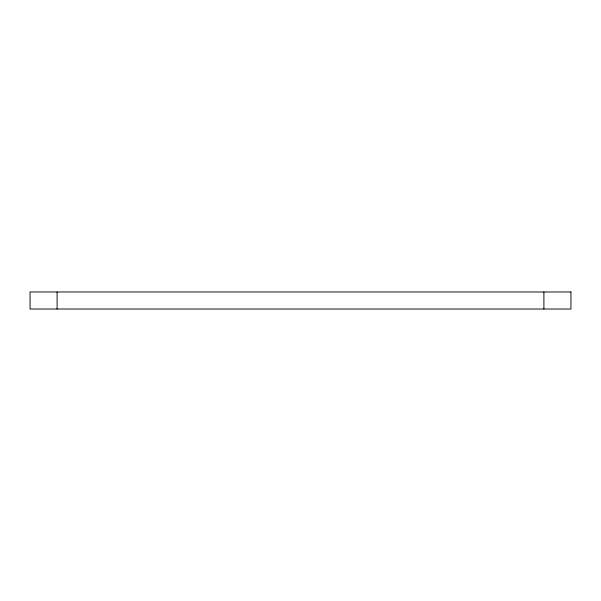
<?xml version="1.0" encoding="UTF-8"?>
<svg xmlns="http://www.w3.org/2000/svg" width="601" height="601" viewBox="0 0 601 601"><rect width="100%" height="100%" fill="white"/><g stroke="black" fill="none" stroke-linecap="round" stroke-linejoin="round"><path stroke-width="0.9" d="M543.905 291.981L543.905 309.019M57.095 291.981L57.095 309.019M570.95 291.981L30.05 291.981L30.05 309.019L570.95 309.019L570.95 291.981"/></g></svg>
